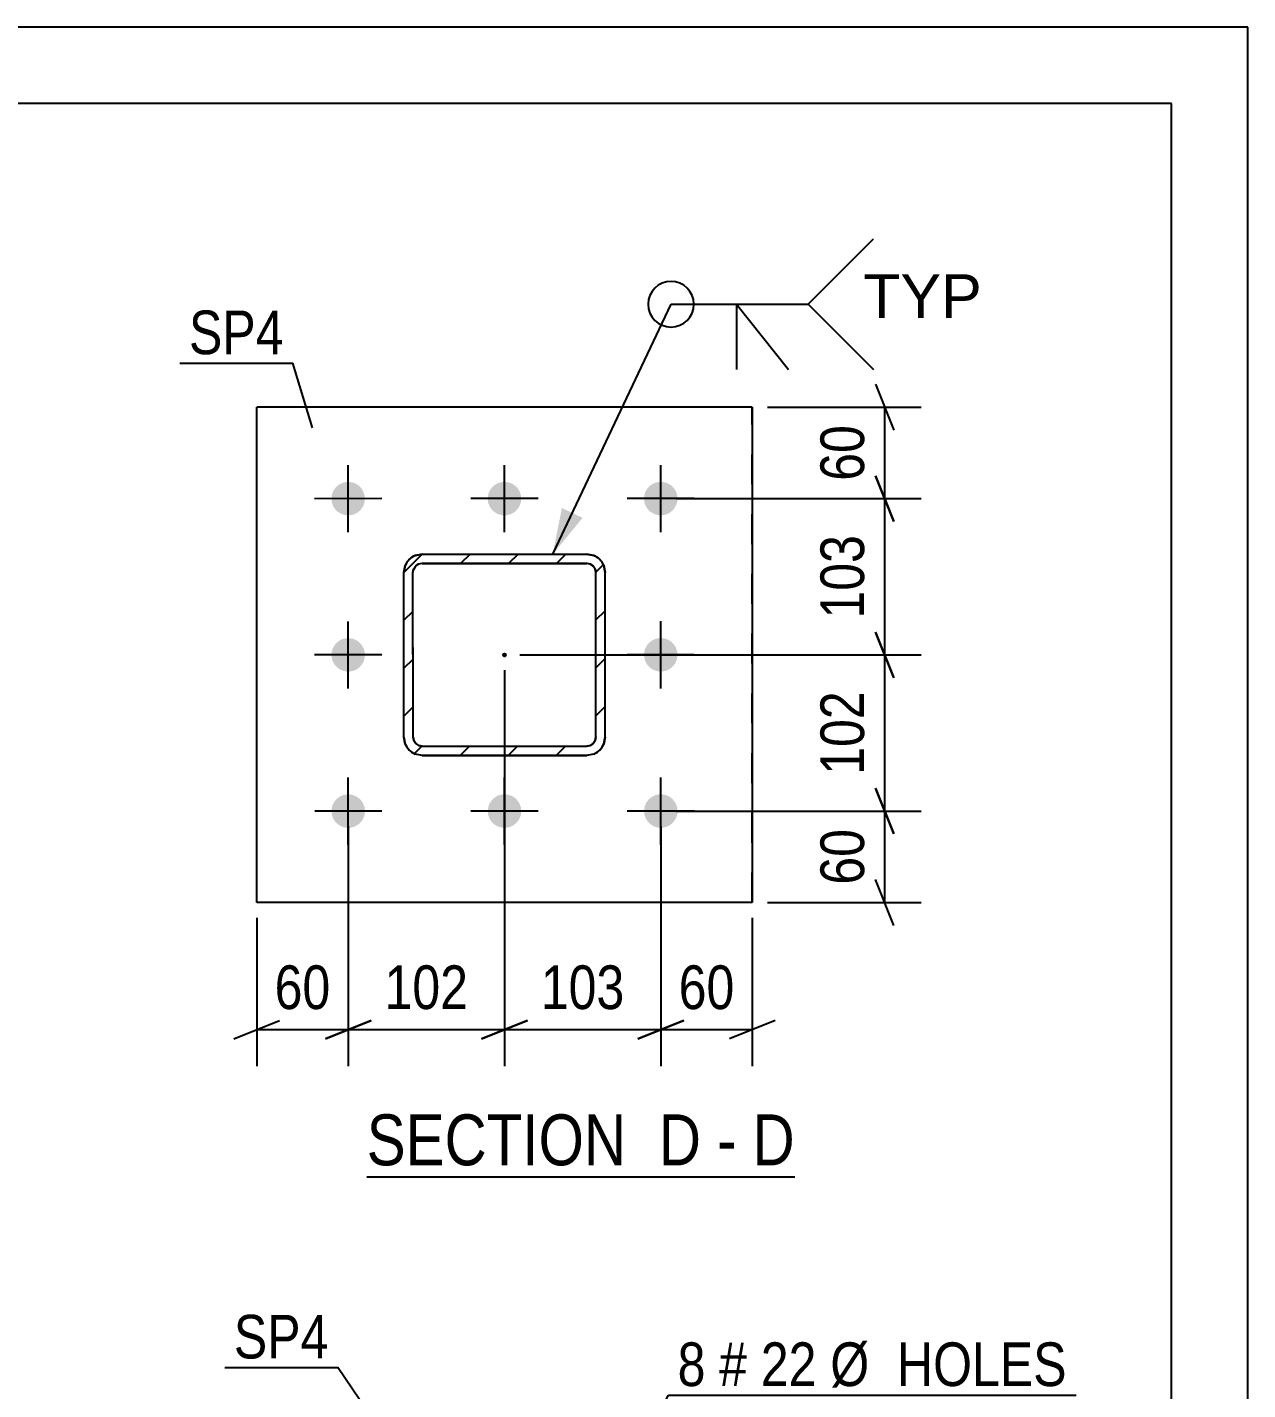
# Model space of a CAD drawing. Header units: millimetres. Extents: x 0 to 594, y 0 to 420.
# Drawn here: x 514 to 594, y 330.6 to 420 of the extents above; entities that cross this region are included whole.
import ezdxf

# ---------------------------------------------------------------- set-up
doc = ezdxf.new("R2010")
doc.units = ezdxf.units.MM
doc.linetypes.add('DXK_LINE_DOT2', pattern=[3.9198, 1.9599, -1.9599])
doc.linetypes.add('DXK_LINE_DOT3', pattern=[5.9187, 2.979, -0.9799, 0.9799, -0.9799])
doc.styles.add('Arial', font='arial.ttf', dxfattribs={"height": 0.2})
doc.styles.add('Arial Narrow', font='ARIALN.TTF', dxfattribs={"height": 0.2})

# ---------------------------------------------------------------- blocks, each defined once
blk = doc.blocks.new('Unknown-681868478-1131')
at = {"color": 5, "linetype": 'Continuous'}
for p, q in [((594, 420), (0, 420)), ((594, 0), (594, 420)), ((589, 415), (5, 415)), ((589, 5), (589, 415))]:
    blk.add_line(p, q, dxfattribs=at)
blk = doc.blocks.new('Unknown-681868478-13 - 9248')
at = {"color": 6, "linetype": 'Continuous'}
blk.add_line((536.222, 344.583), (564.293, 344.583), dxfattribs=at)
at = {"color": 0, "linetype": 'Continuous'}
for points in [[(554.331, 345.333), (554.331, 348.833), (536.222, 348.833), (536.222, 345.333)], [(558.149, 345.333), (558.149, 348.833), (555.381, 348.833), (555.381, 345.333)], [(560.474, 345.333), (560.474, 348.833), (559.199, 348.833), (559.199, 345.333)], [(564.293, 345.333), (564.293, 348.833), (561.524, 348.833), (561.524, 345.333)]]:
    blk.add_wipeout(points, dxfattribs=at)
at = {"color": 7, "linetype": 'Continuous', "style": 'Arial Narrow'}
for s, height, p in [('SECTION ', 3.3405, (536.222, 345.333)), ('D', 3.34, (555.381, 345.333)), ('D', 3.34, (561.524, 345.333)), ('-', 3.34, (559.199, 345.333))]:
    blk.add_text(s, height=height, dxfattribs=at).set_placement(p)
blk = doc.blocks.new('Part-681868478-9282 - 9248')
at = {"linetype": 'Continuous'}
h = blk.add_hatch(dxfattribs=at)
h.set_pattern_fill('', scale=0.7, style=0, pattern_type=0)
h.set_pattern_definition([(45, (539.8552, 385.4322), (-1.57154, 1.57154), [])])
h.paths.add_polyline_path([(550.655, 385.434), (539.855, 385.432), (539.396, 385.341), (539.007, 385.081), (538.747, 384.691), (538.655, 384.232), (538.657, 373.432), (538.749, 372.973), (539.009, 372.584), (539.398, 372.323), (539.857, 372.232), (550.657, 372.234), (551.117, 372.326), (551.506, 372.586), (551.766, 372.975), (551.857, 373.434), (551.855, 384.234), (551.764, 384.694), (551.504, 385.083), (551.114, 385.343)])
h.paths.add_polyline_path([(551.21, 384.464), (551.255, 384.234), (551.257, 373.434), (551.212, 373.205), (551.082, 373.01), (550.887, 372.88), (550.657, 372.834), (539.857, 372.832), (539.628, 372.878), (539.433, 373.008), (539.303, 373.203), (539.257, 373.432), (539.255, 384.232), (539.301, 384.462), (539.431, 384.656), (539.626, 384.787), (539.855, 384.832), (550.655, 384.834), (550.885, 384.788), (551.08, 384.658)])
blk.add_hatch(color=246, dxfattribs=at).paths.add_polyline_path([(545.255, 378.722, -1), (545.255, 378.922, -1)])
at = {"color": 7, "linetype": 'DXK_LINE_DOT2'}
for p, q in [((539.395, 385.331), (539.854, 385.422)), ((539.854, 385.422), (539.855, 385.432)), ((539.854, 385.422), (550.654, 385.424)), ((550.654, 385.424), (550.655, 385.434)), ((550.654, 385.424), (551.114, 385.333)), ((538.655, 384.222), (538.746, 384.682)), ((539.3, 384.452), (539.301, 384.462)), ((551.763, 384.684), (551.855, 384.225)), ((538.655, 384.222), (538.655, 384.232)), ((538.656, 373.436), (538.655, 384.222)), ((539.255, 384.222), (539.255, 384.232)), ((539.255, 384.222), (539.255, 384.226)), ((539.256, 373.422), (539.255, 384.222)), ((551.255, 384.224), (551.255, 384.234)), ((551.256, 373.424), (551.255, 384.224)), ((551.855, 384.225), (551.855, 384.234)), ((551.856, 373.425), (551.855, 384.225)), ((539.256, 373.422), (539.257, 373.432)), ((539.256, 373.422), (539.302, 373.193)), ((539.302, 373.193), (539.432, 372.998)), ((539.432, 372.998), (539.627, 372.868)), ((539.627, 372.868), (539.857, 372.822)), ((539.857, 372.822), (539.857, 372.832)), ((539.857, 372.822), (550.657, 372.824)), ((550.657, 372.824), (550.886, 372.87)), ((550.657, 372.824), (550.657, 372.834)), ((550.886, 372.87), (551.081, 373)), ((551.081, 373), (551.211, 373.195)), ((551.211, 373.195), (551.256, 373.424)), ((551.256, 373.424), (551.257, 373.434)), ((551.856, 373.425), (551.857, 373.434))]:
    blk.add_line(p, q, dxfattribs=at)
at = {"color": 2, "linetype": 'Continuous'}
for p, q in [((539.855, 385.432), (539.396, 385.341)), ((539.855, 385.432), (550.655, 385.434)), ((551.114, 385.343), (550.655, 385.434)), ((538.747, 384.691), (538.655, 384.232)), ((539.255, 384.232), (539.301, 384.462)), ((539.255, 384.226), (539.3, 384.452)), ((539.43, 384.647), (539.3, 384.452)), ((539.301, 384.462), (539.431, 384.656)), ((539.625, 384.777), (539.43, 384.647)), ((539.431, 384.656), (539.626, 384.787)), ((539.854, 384.822), (539.625, 384.777)), ((539.626, 384.787), (539.855, 384.832)), ((539.854, 384.822), (539.855, 384.832)), ((539.854, 384.822), (550.654, 384.824)), ((539.855, 384.832), (550.655, 384.834)), ((550.654, 384.824), (550.655, 384.834)), ((550.884, 384.779), (550.654, 384.824)), ((550.655, 384.834), (550.885, 384.788)), ((551.079, 384.649), (550.884, 384.779)), ((550.885, 384.788), (551.08, 384.658)), ((551.209, 384.454), (551.079, 384.649)), ((551.08, 384.658), (551.21, 384.464)), ((551.255, 384.224), (551.209, 384.454)), ((551.21, 384.464), (551.255, 384.234)), ((551.855, 384.234), (551.764, 384.694)), ((538.657, 373.432), (538.655, 384.232)), ((539.257, 373.432), (539.255, 384.232)), ((551.257, 373.434), (551.255, 384.234)), ((551.857, 373.434), (551.855, 384.234)), ((538.656, 373.422), (538.656, 373.436)), ((538.656, 373.422), (538.657, 373.432)), ((538.748, 372.963), (538.656, 373.422)), ((538.657, 373.432), (538.749, 372.973)), ((539.303, 373.203), (539.257, 373.432)), ((539.433, 373.008), (539.303, 373.203)), ((539.628, 372.878), (539.433, 373.008)), ((539.857, 372.832), (539.628, 372.878)), ((539.857, 372.832), (550.657, 372.834)), ((550.887, 372.88), (550.657, 372.834)), ((551.082, 373.01), (550.887, 372.88)), ((551.212, 373.205), (551.082, 373.01)), ((551.257, 373.434), (551.212, 373.205)), ((551.856, 373.425), (551.765, 372.965)), ((551.765, 372.965), (551.766, 372.975)), ((551.766, 372.975), (551.857, 373.434)), ((539.857, 372.222), (539.397, 372.314)), ((539.398, 372.323), (539.857, 372.232)), ((539.857, 372.232), (550.657, 372.234)), ((539.857, 372.222), (539.857, 372.232)), ((539.857, 372.222), (550.657, 372.224)), ((550.657, 372.234), (551.117, 372.326)), ((551.116, 372.316), (550.657, 372.224)), ((550.657, 372.224), (550.657, 372.234))]:
    blk.add_line(p, q, dxfattribs=at)
at = {"color": 7, "linetype": 'DXK_LINE_DOT3'}
blk.add_line((545.255, 378.816), (545.256, 378.833), dxfattribs=at)
at = {"color": 246, "linetype": 'DXK_LINE_DOT2'}
blk.add_line((545.255, 378.815), (545.256, 378.833), dxfattribs=at)
at = {"color": 246, "linetype": 'Continuous'}
blk.add_circle((545.255, 378.822), 0.1, dxfattribs=at)
at = {"color": 7, "linetype": 'DXK_LINE_DOT2'}
for centre, start, end in [((539.855, 384.222), 112.50992, 157.50992), ((550.655, 384.224), 22.50994, 67.50994)]:
    blk.add_arc(centre, 1.2, start, end, dxfattribs=at)
at = {"color": 2, "linetype": 'Continuous'}
for centre, start, end in [((539.855, 384.232), 112.50994, 157.50994), ((550.655, 384.234), 22.50992, 67.50992), ((539.856, 373.422), 202.50994, 247.50994), ((539.857, 373.432), 202.50992, 247.50992), ((550.656, 373.424), 292.50992, 337.50992), ((550.657, 373.434), 292.50994, 337.50994)]:
    blk.add_arc(centre, 1.2, start, end, dxfattribs=at)
blk = doc.blocks.new('Bolt-681868478-9346 - 9248')
at = {"linetype": 'Continuous'}
for points in [[(534.913, 387.975), (534.687, 388.018), (534.475, 388.107), (534.286, 388.238), (534.128, 388.406), (534.009, 388.602), (533.933, 388.819), (533.904, 389.048), (533.923, 389.277), (533.989, 389.497), (534.1, 389.699), (534.25, 389.873), (534.433, 390.012), (534.641, 390.11), (534.865, 390.163), (535.095, 390.168), (535.321, 390.125), (535.533, 390.036), (535.722, 389.905), (535.879, 389.738), (535.999, 389.541), (536.074, 389.324), (536.103, 389.096), (536.084, 388.867), (536.018, 388.646), (535.908, 388.445), (535.758, 388.27), (535.574, 388.131), (535.366, 388.033), (535.143, 387.98)], [(545.163, 387.977), (544.937, 388.02), (544.725, 388.109), (544.536, 388.24), (544.378, 388.408), (544.259, 388.604), (544.183, 388.821), (544.154, 389.049), (544.173, 389.279), (544.239, 389.499), (544.35, 389.7), (544.5, 389.875), (544.683, 390.014), (544.891, 390.112), (545.115, 390.165), (545.345, 390.17), (545.571, 390.127), (545.783, 390.038), (545.972, 389.907), (546.129, 389.739), (546.249, 389.543), (546.324, 389.326), (546.353, 389.097), (546.334, 388.868), (546.268, 388.648), (546.158, 388.446), (546.008, 388.272), (545.824, 388.133), (545.616, 388.035), (545.393, 387.982)], [(555.413, 387.979), (555.187, 388.022), (554.975, 388.111), (554.786, 388.242), (554.628, 388.409), (554.509, 388.606), (554.433, 388.823), (554.404, 389.051), (554.423, 389.28), (554.489, 389.5), (554.6, 389.702), (554.75, 389.876), (554.933, 390.016), (555.141, 390.114), (555.365, 390.166), (555.595, 390.171), (555.821, 390.129), (556.033, 390.04), (556.222, 389.909), (556.379, 389.741), (556.499, 389.544), (556.574, 389.327), (556.603, 389.099), (556.584, 388.87), (556.518, 388.65), (556.408, 388.448), (556.258, 388.274), (556.074, 388.135), (555.866, 388.037), (555.643, 387.984)], [(534.915, 377.725), (534.689, 377.768), (534.477, 377.857), (534.288, 377.988), (534.13, 378.156), (534.011, 378.352), (533.935, 378.569), (533.906, 378.798), (533.925, 379.027), (533.991, 379.247), (534.102, 379.449), (534.252, 379.623), (534.435, 379.762), (534.643, 379.86), (534.867, 379.913), (535.097, 379.918), (535.322, 379.875), (535.535, 379.786), (535.723, 379.655), (535.881, 379.488), (536, 379.291), (536.076, 379.074), (536.105, 378.846), (536.086, 378.617), (536.02, 378.396), (535.909, 378.195), (535.759, 378.02), (535.576, 377.881), (535.368, 377.783), (535.144, 377.73)], [(555.415, 377.729), (555.189, 377.772), (554.977, 377.861), (554.788, 377.992), (554.63, 378.159), (554.511, 378.356), (554.435, 378.573), (554.406, 378.801), (554.425, 379.03), (554.491, 379.25), (554.602, 379.452), (554.752, 379.626), (554.935, 379.766), (555.143, 379.864), (555.367, 379.916), (555.597, 379.921), (555.822, 379.879), (556.035, 379.79), (556.223, 379.659), (556.381, 379.491), (556.5, 379.294), (556.576, 379.077), (556.605, 378.849), (556.586, 378.62), (556.52, 378.4), (556.409, 378.198), (556.259, 378.024), (556.076, 377.885), (555.868, 377.787), (555.644, 377.734)], [(534.916, 367.475), (534.69, 367.518), (534.478, 367.607), (534.289, 367.738), (534.132, 367.906), (534.012, 368.102), (533.937, 368.319), (533.908, 368.548), (533.927, 368.777), (533.993, 368.997), (534.103, 369.199), (534.254, 369.373), (534.437, 369.512), (534.645, 369.61), (534.868, 369.663), (535.098, 369.668), (535.324, 369.625), (535.536, 369.536), (535.725, 369.405), (535.883, 369.238), (536.002, 369.041), (536.078, 368.824), (536.107, 368.596), (536.088, 368.367), (536.022, 368.146), (535.911, 367.945), (535.761, 367.77), (535.578, 367.631), (535.37, 367.533), (535.146, 367.48)], [(545.166, 367.477), (544.94, 367.52), (544.728, 367.609), (544.539, 367.74), (544.382, 367.908), (544.262, 368.104), (544.187, 368.321), (544.158, 368.549), (544.177, 368.779), (544.243, 368.999), (544.353, 369.2), (544.504, 369.375), (544.687, 369.514), (544.895, 369.612), (545.118, 369.665), (545.348, 369.67), (545.574, 369.627), (545.786, 369.538), (545.975, 369.407), (546.133, 369.239), (546.252, 369.043), (546.328, 368.826), (546.357, 368.597), (546.338, 368.368), (546.272, 368.148), (546.161, 367.946), (546.011, 367.772), (545.828, 367.633), (545.62, 367.535), (545.396, 367.482)], [(555.416, 367.479), (555.19, 367.522), (554.978, 367.611), (554.789, 367.742), (554.632, 367.909), (554.512, 368.106), (554.437, 368.323), (554.408, 368.551), (554.427, 368.78), (554.493, 369), (554.603, 369.202), (554.754, 369.376), (554.937, 369.516), (555.145, 369.614), (555.368, 369.666), (555.598, 369.671), (555.824, 369.629), (556.036, 369.54), (556.225, 369.409), (556.383, 369.241), (556.502, 369.044), (556.578, 368.827), (556.607, 368.599), (556.588, 368.37), (556.522, 368.15), (556.411, 367.948), (556.261, 367.774), (556.078, 367.635), (555.87, 367.537), (555.646, 367.484)]]:
    blk.add_hatch(color=1, dxfattribs=at).paths.add_polyline_path(points)
at = {"color": 1, "linetype": 'Continuous'}
for p, q in [((535.004, 386.87), (535.003, 391.27)), ((545.254, 386.872), (545.253, 391.272)), ((555.504, 386.874), (555.503, 391.274)), ((537.204, 389.071), (532.804, 389.07)), ((547.454, 389.073), (543.054, 389.072)), ((557.704, 389.074), (553.304, 389.074)), ((535.006, 376.62), (535.005, 381.02)), ((555.506, 376.624), (555.505, 381.024)), ((537.205, 378.821), (532.805, 378.82)), ((557.705, 378.824), (553.305, 378.824)), ((535.008, 366.37), (535.007, 370.77)), ((545.258, 366.372), (545.257, 370.772)), ((555.508, 366.374), (555.507, 370.774)), ((537.207, 368.571), (532.807, 368.57)), ((547.457, 368.573), (543.057, 368.572)), ((557.707, 368.574), (553.307, 368.574))]:
    blk.add_line(p, q, dxfattribs=at)
blk = doc.blocks.new('Part-681868478-9284 - 9248')
at = {"color": 2, "linetype": 'Continuous'}
for p, q in [((561.503, 395.076), (529.003, 395.071)), ((529.008, 362.571), (529.003, 395.071)), ((561.503, 395.076), (561.508, 362.576)), ((561.508, 362.576), (529.008, 362.571)), ((561.508, 362.575), (529.008, 362.569))]:
    blk.add_line(p, q, dxfattribs=at)
at = {"color": 7, "linetype": 'DXK_LINE_DOT2'}
for p, q in [((561.503, 395.075), (529.003, 395.069)), ((529.003, 395.071), (529.003, 395.069)), ((529.008, 362.569), (529.003, 395.069)), ((561.503, 395.075), (561.503, 395.076)), ((561.508, 362.575), (561.503, 395.075)), ((529.008, 362.569), (529.008, 362.571)), ((561.508, 362.576), (561.508, 362.575))]:
    blk.add_line(p, q, dxfattribs=at)
blk = doc.blocks.new('StraightDimension-681868478-24086 - 9248')
at = {"color": 7, "linetype": 'Continuous'}
for p, q in [((569.591, 390.574), (570.791, 387.574)), ((556.504, 389.074), (572.591, 389.074)), ((570.191, 378.822), (570.191, 389.074)), ((570.791, 377.322), (569.591, 380.322)), ((546.255, 378.822), (572.591, 378.822))]:
    blk.add_line(p, q, dxfattribs=at)
at = {"color": 0}
blk.add_wipeout([(569.441, 387.29), (565.241, 387.29), (565.241, 380.606), (569.441, 380.606)], dxfattribs=at)
at = {"color": 3, "style": 'Arial Narrow'}
blk.add_text('103', height=2.8633, rotation=90.00021, dxfattribs=at).set_placement((568.841, 381.206))
blk = doc.blocks.new('StraightDimension-681868478-24085 - 9248')
at = {"color": 7, "linetype": 'Continuous'}
for p, q in [((569.591, 396.575), (570.791, 393.575)), ((562.503, 395.075), (572.591, 395.075)), ((570.191, 389.074), (570.191, 395.075)), ((570.791, 387.574), (569.591, 390.574)), ((556.504, 389.074), (572.591, 389.074))]:
    blk.add_line(p, q, dxfattribs=at)
at = {"color": 0}
blk.add_wipeout([(569.441, 394.503), (565.241, 394.503), (565.241, 389.646), (569.441, 389.646)], dxfattribs=at)
at = {"color": 3, "style": 'Arial Narrow'}
blk.add_text('60', height=2.8633, rotation=90.00021, dxfattribs=at).set_placement((568.841, 390.246))
blk = doc.blocks.new('StraightDimension-681868478-24087 - 9248')
at = {"color": 7, "linetype": 'Continuous'}
for p, q in [((569.591, 380.322), (570.791, 377.322)), ((546.255, 378.822), (572.591, 378.822)), ((570.191, 368.574), (570.191, 378.822)), ((570.791, 367.074), (569.591, 370.074)), ((556.507, 368.574), (572.591, 368.574))]:
    blk.add_line(p, q, dxfattribs=at)
at = {"color": 0}
blk.add_wipeout([(569.441, 377.04), (565.241, 377.04), (565.241, 370.356), (569.441, 370.356)], dxfattribs=at)
at = {"color": 3, "style": 'Arial Narrow'}
blk.add_text('102', height=2.8633, rotation=90.00021, dxfattribs=at).set_placement((568.841, 370.956))
blk = doc.blocks.new('StraightDimension-681868478-24088 - 9248')
at = {"color": 7, "linetype": 'Continuous'}
for p, q in [((569.591, 370.074), (570.791, 367.074)), ((556.507, 368.574), (572.591, 368.574)), ((570.191, 362.575), (570.191, 368.574)), ((570.791, 361.075), (569.591, 364.075)), ((562.508, 362.575), (572.591, 362.575))]:
    blk.add_line(p, q, dxfattribs=at)
at = {"color": 0}
blk.add_wipeout([(569.441, 368.003), (565.241, 368.003), (565.241, 363.146), (569.441, 363.146)], dxfattribs=at)
at = {"color": 3, "style": 'Arial Narrow'}
blk.add_text('60', height=2.8633, rotation=90.00021, dxfattribs=at).set_placement((568.841, 363.746))
blk = doc.blocks.new('StraightDimension-681868478-24236 - 9248')
at = {"color": 7, "linetype": 'Continuous'}
for p, q in [((555.507, 367.571), (555.507, 351.833)), ((561.508, 361.575), (561.508, 351.833)), ((554.007, 353.633), (557.007, 354.833)), ((555.507, 354.233), (561.508, 354.233)), ((563.008, 354.833), (560.008, 353.633))]:
    blk.add_line(p, q, dxfattribs=at)
at = {"color": 0}
blk.add_wipeout([(560.936, 354.983), (560.936, 359.183), (556.079, 359.183), (556.079, 354.983)], dxfattribs=at)
at = {"color": 3, "style": 'Arial Narrow'}
blk.add_text('60', height=2.8633, dxfattribs=at).set_placement((556.679, 355.583))
blk = doc.blocks.new('StraightDimension-681868478-24237 - 9248')
at = {"color": 7, "linetype": 'Continuous'}
for p, q in [((545.255, 377.822), (545.255, 351.833)), ((555.507, 367.571), (555.507, 351.833)), ((543.755, 353.633), (546.755, 354.833)), ((545.255, 354.233), (555.507, 354.233)), ((557.007, 354.833), (554.007, 353.633))]:
    blk.add_line(p, q, dxfattribs=at)
at = {"color": 0}
blk.add_wipeout([(553.723, 354.983), (553.723, 359.183), (547.039, 359.183), (547.039, 354.983)], dxfattribs=at)
at = {"color": 3, "style": 'Arial Narrow'}
blk.add_text('103', height=2.8633, dxfattribs=at).set_placement((547.639, 355.583))
blk = doc.blocks.new('StraightDimension-681868478-24238 - 9248')
at = {"color": 7, "linetype": 'Continuous'}
for p, q in [((545.255, 377.822), (545.255, 351.833)), ((535.007, 367.573), (535.007, 351.833)), ((533.507, 353.633), (536.507, 354.833)), ((535.007, 354.233), (545.255, 354.233)), ((546.755, 354.833), (543.755, 353.633))]:
    blk.add_line(p, q, dxfattribs=at)
at = {"color": 0}
blk.add_wipeout([(543.474, 354.983), (543.474, 359.183), (536.789, 359.183), (536.789, 354.983)], dxfattribs=at)
at = {"color": 3, "style": 'Arial Narrow'}
blk.add_text('102', height=2.8633, dxfattribs=at).set_placement((537.389, 355.583))
blk = doc.blocks.new('StraightDimension-681868478-24239 - 9248')
at = {"color": 7, "linetype": 'Continuous'}
for p, q in [((535.007, 367.573), (535.007, 351.833)), ((529.008, 361.569), (529.008, 351.833)), ((527.508, 353.633), (530.508, 354.833)), ((529.008, 354.233), (535.007, 354.233)), ((536.507, 354.833), (533.507, 353.633))]:
    blk.add_line(p, q, dxfattribs=at)
at = {"color": 0}
blk.add_wipeout([(534.436, 354.983), (534.436, 359.183), (529.58, 359.183), (529.58, 354.983)], dxfattribs=at)
at = {"color": 3, "style": 'Arial Narrow'}
blk.add_text('60', height=2.8633, dxfattribs=at).set_placement((530.18, 355.583))
blk = doc.blocks.new('Mark-681868478-9986 - 9248')
at = {"color": 30, "linetype": 'Continuous'}
for p in [(523.963, 397.95), (532.674, 393.707)]:
    blk.add_line(p, (531.373, 397.95), dxfattribs=at)
at = {"color": 0}
blk.add_wipeout([(530.773, 398.55), (530.773, 401.55), (524.563, 401.55), (524.563, 398.55)], dxfattribs=at)
blk.add_wipeout([(530.773, 398.55), (530.773, 401.55), (524.563, 401.55), (524.563, 398.55)], dxfattribs=at)
at = {"color": 3, "style": 'Arial Narrow'}
blk.add_text('SP4', height=2.8633, dxfattribs=at).set_placement((524.563, 398.55))
blk = doc.blocks.new('WeldMark-681868478-24751 - 9248')
at = {"linetype": 'Continuous'}
blk.add_hatch(color=30, dxfattribs=at).paths.add_polyline_path([(550.377, 387.815), (548.416, 385.424), (549.021, 388.457)])
at = {"color": 30, "linetype": 'Continuous'}
for p, q in [((548.416, 385.424), (556.177, 401.826)), ((556.177, 401.826), (565.177, 401.826))]:
    blk.add_line(p, q, dxfattribs=at)
at = {"color": 3, "linetype": 'Continuous'}
for q in [(563.891, 397.541), (560.463, 397.541)]:
    blk.add_line((560.463, 401.826), q, dxfattribs=at)
for start, end in [(90, 270), (270, 90)]:
    blk.add_arc((556.177, 401.826), 1.5, start, end, dxfattribs=at)
at = {"color": 0, "linetype": 'Continuous'}
blk.add_wipeout([(576.552, 400.926), (576.552, 403.926), (568.777, 403.926), (568.777, 400.926)], dxfattribs=at)
blk.add_wipeout([(576.552, 400.926), (576.552, 403.926), (568.777, 403.926), (568.777, 400.926)], dxfattribs=at)
at = {"color": 3, "linetype": 'Continuous'}
for q in [(569.463, 406.112), (569.463, 397.541)]:
    blk.add_line((565.177, 401.826), q, dxfattribs=at)
at = {"color": 3, "linetype": 'Continuous', "style": 'Arial'}
blk.add_text('TYP', height=2.8652, dxfattribs=at).set_placement((568.777, 400.926))
blk = doc.blocks.new('Mark-681868478-12787 - 12283')
at = {"color": 7, "linetype": 'Continuous'}
for p, q in [((551.227, 321.384), (556.01, 330.248)), ((556.01, 330.248), (582.75, 330.248))]:
    blk.add_line(p, q, dxfattribs=at)
at = {"color": 0}
for points in [[(558.438, 330.848), (558.438, 333.848), (556.61, 333.848), (556.61, 330.848)], [(561.166, 330.848), (561.166, 333.848), (559.338, 333.848), (559.338, 330.848)], [(565.722, 330.848), (565.722, 333.848), (562.066, 333.848), (562.066, 330.848)], [(582.15, 330.848), (582.15, 333.848), (566.622, 333.848), (566.622, 330.848)]]:
    blk.add_wipeout(points, dxfattribs=at)
for points in [[(558.438, 330.848), (558.438, 333.848), (556.61, 333.848), (556.61, 330.848)], [(561.166, 330.848), (561.166, 333.848), (559.338, 333.848), (559.338, 330.848)], [(565.722, 330.848), (565.722, 333.848), (562.066, 333.848), (562.066, 330.848)], [(582.15, 330.848), (582.15, 333.848), (566.622, 333.848), (566.622, 330.848)]]:
    blk.add_wipeout(points, dxfattribs=at)
at = {"color": 3, "style": 'Arial Narrow'}
for s, height, p in [('8', 2.863, (556.61, 330.848)), ('#', 2.863, (559.338, 330.848)), ('22', 2.8633, (562.066, 330.848)), ('Ø  HOLES', 2.8633, (566.622, 330.848))]:
    blk.add_text(s, height=height, dxfattribs=at).set_placement(p)
blk = doc.blocks.new('Mark-681868478-12784 - 12283')
at = {"color": 30, "linetype": 'Continuous'}
for p in [(526.907, 332.058), (541.934, 320.948)]:
    blk.add_line(p, (534.318, 332.058), dxfattribs=at)
at = {"color": 0}
blk.add_wipeout([(533.718, 332.658), (533.718, 335.658), (527.507, 335.658), (527.507, 332.658)], dxfattribs=at)
blk.add_wipeout([(533.718, 332.658), (533.718, 335.658), (527.507, 335.658), (527.507, 332.658)], dxfattribs=at)
at = {"color": 3, "style": 'Arial Narrow'}
blk.add_text('SP4', height=2.8633, dxfattribs=at).set_placement((527.507, 332.658))

msp = doc.modelspace()

# ---------------------------------------------------------------- block references
for name in ['Unknown-681868478-1131', 'Part-681868478-9284 - 9248', 'Bolt-681868478-9346 - 9248', 'Part-681868478-9282 - 9248']:
    msp.add_blockref(name, (0, 0))

# ---------------------------------------------------------------- next in the draw order: block references
for name in ['Mark-681868478-9986 - 9248', 'StraightDimension-681868478-24086 - 9248', 'Unknown-681868478-13 - 9248', 'Mark-681868478-12784 - 12283', 'Mark-681868478-12787 - 12283']:
    msp.add_blockref(name, (0, 0))

# ---------------------------------------------------------------- next in the draw order: block references
for name in ['StraightDimension-681868478-24085 - 9248', 'StraightDimension-681868478-24087 - 9248']:
    msp.add_blockref(name, (0, 0))

# ---------------------------------------------------------------- next in the draw order: block references
for name in ['WeldMark-681868478-24751 - 9248', 'StraightDimension-681868478-24088 - 9248']:
    msp.add_blockref(name, (0, 0))

# ---------------------------------------------------------------- next in the draw order: block references
msp.add_blockref('StraightDimension-681868478-24236 - 9248', (0, 0))

# ---------------------------------------------------------------- next in the draw order: block references
msp.add_blockref('StraightDimension-681868478-24237 - 9248', (0, 0))

# ---------------------------------------------------------------- next in the draw order: block references
msp.add_blockref('StraightDimension-681868478-24238 - 9248', (0, 0))

# ---------------------------------------------------------------- next in the draw order: block references
msp.add_blockref('StraightDimension-681868478-24239 - 9248', (0, 0))

doc.saveas('drawing.dxf')
